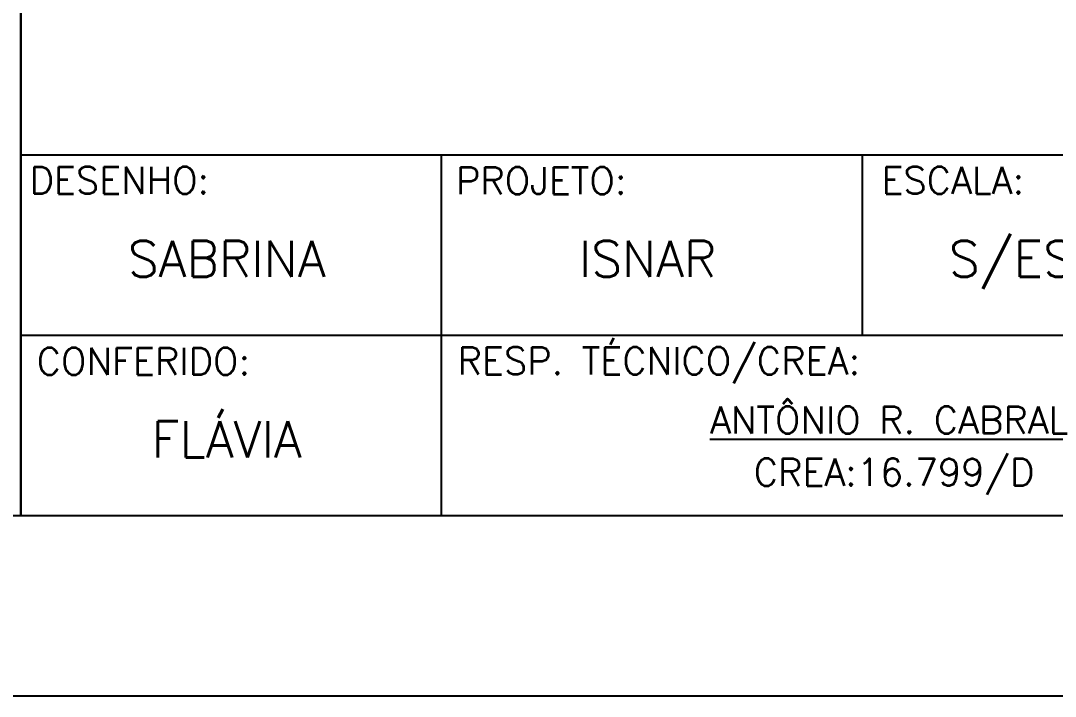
# Model space of a CAD drawing. Header units: centimetres. Extents: x 0 to 6700, y 10 to 1495.
# Drawn here: x 3475 to 3761.8, y 9.7 to 196.9 of the extents above; entities that cross this region are included whole.
import ezdxf
from ezdxf.enums import TextEntityAlignment as Align

# ---------------------------------------------------------------- set-up
doc = ezdxf.new("R2010")
doc.units = ezdxf.units.CM
doc.header["$LTSCALE"] = 50
doc.header["$MEASUREMENT"] = 0
doc.layers.add('COTAS-PRECON', color=1, linetype='Continuous')
doc.layers.add('FORMATO-PRECON', color=2, linetype='Continuous')
doc.styles.add('PRECON-ROMANS', font='romans.shx')
doc.styles.add('ROMANS', font='ROMANS.SHX', dxfattribs={"oblique": 15, "height": 3})

# ---------------------------------------------------------------- blocks, each defined once
blk = doc.blocks.new('A$C12EB5E76')
at = {"layer": 'FORMATO-PRECON'}
blk.add_lwpolyline([(-114.69, 1254.28), (-114.69, 4224.28), (4085.31, 4224.28), (4085.31, 1254.28)], close=True, dxfattribs=at)
at = {"layer": 'FORMATO-PRECON', "color": 6}
blk.add_lwpolyline([(135.31, 1354.28), (135.31, 4124.28), (3985.31, 4124.28), (3985.31, 1354.28)], close=True, dxfattribs=at)
blk = doc.blocks.new('CARIMBO')
at = {"layer": 'FORMATO-PRECON', "color": 6}
for p, q in [((-1750, 0), (-1750, 500)), ((-1750, 200), (0, 200)), ((-1750, 100), (0, 100))]:
    blk.add_line(p, q, dxfattribs=at)
at = {"layer": 'FORMATO-PRECON', "color": 0}
blk.add_lwpolyline([(-1750, 500), (-1750, 200)], dxfattribs=at)
at = {"layer": 'FORMATO-PRECON', "color": 6}
blk.add_lwpolyline([(-1750, 500), (0, 500), (0, 0), (-1750, 0)], close=True, dxfattribs=at)
for points in [[(-1516.67, 0), (-1516.67, 200)], [(-1283.33, 100), (-1283.33, 200)]]:
    blk.add_lwpolyline(points, dxfattribs=at)
at = {"layer": 'FORMATO-PRECON', "style": 'ROMANS'}
for s, p in [('DESENHO:', (-1745.12, 178.36)), ('PROJETO:', (-1508.72, 178.11)), ('ESCALA:', (-1272.91, 178.36)), ('RESP. TÉCNICO/CREA:', (-1507.84, 78.36)), ('CONFERIDO:', (-1741.18, 78.11))]:
    blk.add_text(s, height=15, dxfattribs=at).set_placement(p)
at = {"layer": 'FORMATO-PRECON', "color": 2, "style": 'ROMANS'}
for s, p in [('%%UANTÔNIO R. CABRAL', (-1268.61, 53.02)), ('CREA:16.799/D', (-1265.92, 24.18))]:
    blk.add_text(s, height=15, dxfattribs=at).set_placement(p, align=Align.MIDDLE_CENTER)
at = {"layer": 'FORMATO-PRECON', "color": 5, "style": 'PRECON-ROMANS', "flags": 8}
for p in [(-524.84, 472.63), (-524.98, 423.02), (-524.98, 399.37), (-524.98, 375.97)]:
    blk.add_attdef('X', text='', height=30, dxfattribs=at).set_placement(p, align=Align.MIDDLE_CENTER)
at = {"layer": 'FORMATO-PRECON', "color": 3, "style": 'PRECON-ROMANS', "flags": 8}
for p in [(-524.98, 331.67), (-486.33, 176.97), (-486.33, 124.42)]:
    blk.add_attdef('X', text='', height=25, dxfattribs=at).set_placement(p, align=Align.MIDDLE_CENTER)
at = {"layer": 'FORMATO-PRECON', "color": 4, "style": 'PRECON-ROMANS', "flags": 8}
for p in [(-524.98, 249.6), (-228.66, 39.37), (-76.7, 39.37), (-483.33, 35.98)]:
    blk.add_attdef('X', text='', height=30, dxfattribs=at).set_placement(p, align=Align.MIDDLE_CENTER)
at = {"layer": 'FORMATO-PRECON', "color": 2, "style": 'PRECON-ROMANS', "flags": 8}
for height, p in [(20, (-1635.81, 142.35)), (20, (-1402.47, 142.35)), (20, (-1169.14, 142.35)), (20, (-1635.81, 42.35)), (30, (-902.74, 42.35))]:
    blk.add_attdef('X', text='', height=height, dxfattribs=at).set_placement(p, align=Align.MIDDLE_CENTER)

msp = doc.modelspace()

# ---------------------------------------------------------------- linework, layer by layer
at = {"layer": 'FORMATO-PRECON', "color": 6}
msp.add_lwpolyline([(2965, 309.728), (3475, 309.728), (3475, 59.728), (2965, 59.728)], close=True, dxfattribs=at)

# ---------------------------------------------------------------- block references
at = {"layer": 'COTAS-PRECON', "xscale": 0.5000000000000071, "yscale": 0.5000000000000071, "zscale": 0.5000000000000071}
msp.add_blockref('A$C12EB5E76', (2357.345, -617.411), dxfattribs=at)
at = {"layer": 'FORMATO-PRECON'}
ref = msp.add_blockref('CARIMBO', (4350, 59.728), dxfattribs=dict(at, xscale=0.4999999945868204, yscale=0.4999999945868204, zscale=0.4999999945868204))
ref.add_attrib('X', 'SABRINA', dxfattribs={"color": 2, "height": 10, "style": 'PRECON-ROMANS'}).set_placement((3532.096, 130.902), align=Align.MIDDLE_CENTER)
ref.add_attrib('X', 'ISNAR', dxfattribs={"color": 2, "height": 10, "style": 'PRECON-ROMANS', "flags": 8}).set_placement((3648.763, 130.902), align=Align.MIDDLE_CENTER)
ref.add_attrib('X', 'FLÁVIA', dxfattribs={"color": 2, "height": 10, "style": 'PRECON-ROMANS'}).set_placement((3532.096, 80.902), align=Align.MIDDLE_CENTER)
ref.add_attrib('X', 'S/ESCALA', dxfattribs={"color": 2, "height": 10, "style": 'PRECON-ROMANS'}).set_placement((3765.43, 130.902), align=Align.MIDDLE_CENTER)

doc.saveas('drawing.dxf')
